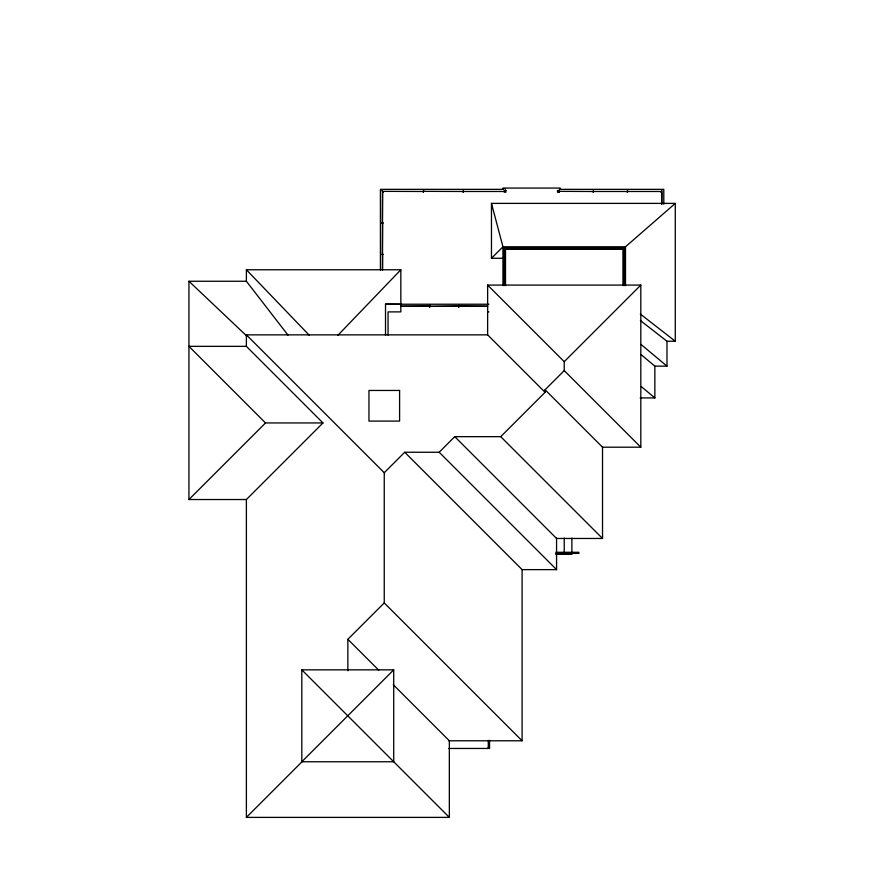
<?xml version="1.0" encoding="UTF-8"?>
<svg xmlns="http://www.w3.org/2000/svg" width="876" height="876" viewBox="0 0 876 876"><rect width="100%" height="100%" fill="white"/><g stroke="black" fill="none" stroke-linecap="round" stroke-linejoin="round"><path stroke-width="1.31" d="M422.856 191.483L383.086 191.351M337.731 335.475L400.836 269.764L246.386 269.764L246.386 281.251L287.974 335.103M246.386 499.528L188.942 499.528L265.527 422.944L322.97 422.944L246.386 499.528L246.386 817.385L449.344 817.385L449.344 740.789L393.291 684.736M502.955 258.278L491.469 258.278L502.955 246.78L625.497 246.78L675.287 203.385L675.287 341.246L666.986 341.246L640.4 320.539M448.786 740.789L522.107 740.789L384.246 602.929L384.246 472.722L404.723 452.246L439.183 452.246L556.567 569.63L556.567 538.05M439.183 452.246L454.764 436.664L500.722 436.664L602.524 538.466L556.567 538.466L454.764 436.664M564.232 370.603L545.08 389.754L602.524 447.198L640.816 447.198L564.232 370.603L564.232 361.668L640.816 285.083L487.636 285.083L487.636 334.862L545.08 392.306L500.722 436.664M347.86 670.764L347.86 639.305L384.246 602.929M301.815 761.759L393.718 669.844L393.718 761.759L301.815 761.759L301.815 669.844L393.718 669.844M246.386 817.385L302.439 761.321M503.317 189.347L380.414 189.347L380.414 270.038M559.884 189.347L663.8 189.347L663.8 204.239M491.469 258.278L491.469 203.385L675.287 203.385M188.942 499.528L188.942 281.251L246.386 281.251M385.517 304.224L488.917 304.224M400.836 306.14L429.076 306.14L400.836 306.381M487.636 306.14L459.407 306.14L487.636 306.381M487.636 311.889L488.917 311.889M322.97 422.944L246.386 346.349L246.386 334.862L487.636 334.862M246.386 346.349L188.942 346.349L265.527 422.944M641.232 354.758L654.865 366.135L666.986 366.135L666.986 341.246M640.181 397.923L654.865 397.923L654.865 366.135M555.877 552.285L578.916 552.285L578.916 553.402L555.877 553.402M555.767 554.322L571.886 554.322L571.886 538.05M404.723 452.246L522.107 569.63L556.567 569.63M488.282 747.775L489.553 747.775M448.786 748.454L489.553 748.454L489.553 740.34M400.836 304.224L385.517 304.071L385.517 335.136M640.334 314.035L675.287 341.246M641.057 344.487L666.986 366.135M641.232 386.546L654.865 397.923M188.942 281.251L246.955 336.209M487.636 285.083L564.232 361.668M246.386 334.862L384.246 472.722M347.86 639.305L378.793 670.239M301.815 669.844L449.344 817.385M246.386 269.764L309.48 335.475M491.469 203.385L502.955 246.78L502.955 285.653M661.785 204.207L661.785 192.216L661.665 204.207M661.128 191.483L628.059 191.483M640.816 285.083L640.816 447.198M626.866 191.483L593.939 191.483M625.497 246.78L625.497 285.653M624.227 285.642L624.227 248.061L504.237 248.061L504.237 285.642M622.945 285.62L622.945 249.342L505.507 249.342L505.507 285.62M602.524 447.198L602.524 538.466M592.745 191.483L559.676 191.351M564.232 538.05L564.232 554.322M560.202 189.347L560.202 188.066L502.999 188.066L502.999 189.347M559.085 190.464L559.085 192.216M545.08 389.754L545.08 392.306M522.107 569.63L522.107 740.789M505.321 188.537L505.321 189.096L504.839 188.537M503.678 191.483L463.908 191.483M488.282 740.351L488.282 748.454M462.703 191.483L424.061 191.351M400.836 269.764L400.836 311.889L388.068 311.889L388.068 335.136M382.549 270.049L382.549 255.015L382.429 270.049M661.938 190.837L661.205 192.271L661.938 190.837M382.089 190.716L382.965 192.216L382.089 190.716M423.557 190.464L423.36 192.216L423.557 190.464M463.404 190.464L463.207 192.216L463.404 190.464M505.879 190.464L504.28 190.464L504.28 192.216L505.879 192.216L505.879 190.464M559.238 190.464L557.486 190.464L557.486 192.216L559.238 192.216L559.238 190.464M593.446 190.464L593.249 192.216L593.446 190.464M627.555 190.464L627.358 192.216L627.555 190.464M382.549 192.216L382.429 222.416L382.549 192.216M383.086 222.92L381.772 223.117L383.086 222.92M382.549 223.61L382.429 253.821L382.549 223.61M383.086 254.314L381.772 254.522L383.086 254.314M429.755 305.341L429.547 307.18L429.755 305.341M458.925 305.341L458.728 307.18L458.925 305.341M458.247 306.14L430.225 306.381L458.247 306.14M399.598 390.455L368.96 390.455L368.96 421.093L399.598 421.093L399.598 390.455"/></g></svg>
